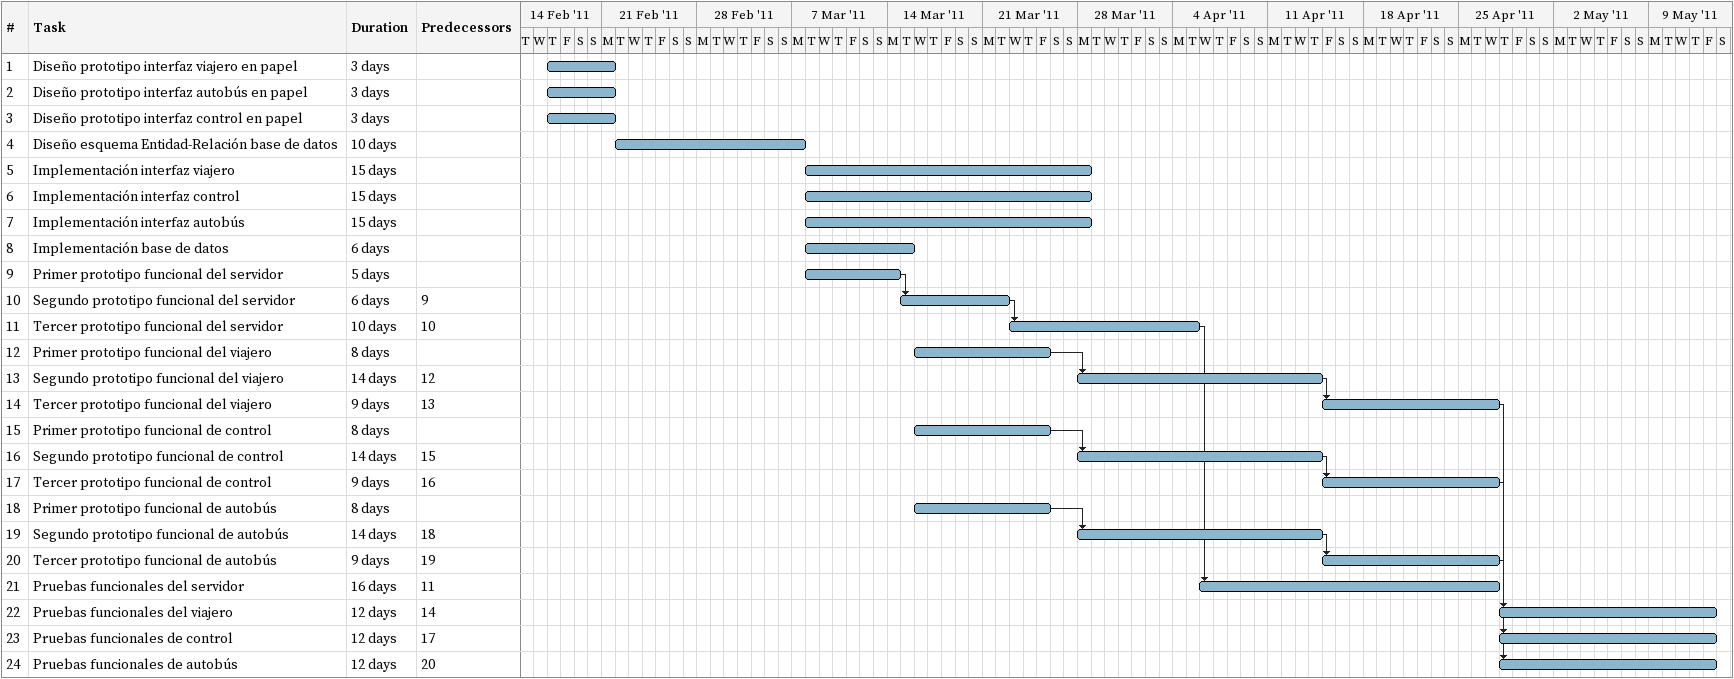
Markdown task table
| ID | Task | Duration | Start | Finish | Predecessors |
|---|---|---|---|---|---|
| 1 | Diseño prototipo interfaz viajero en papel | 3d | 2011-02-17 | 2011-02-21 |  |
| 2 | Diseño prototipo interfaz autobús en papel | 3d | 2011-02-17 | 2011-02-21 |  |
| 3 | Diseño prototipo interfaz control en papel | 3d | 2011-02-17 | 2011-02-21 |  |
| 4 | Diseño esquema Entidad-Relación base de datos | 10d | 2011-02-22 | 2011-03-07 |  |
| 5 | Implementación interfaz viajero | 15d | 2011-03-08 | 2011-03-28 |  |
| 6 | Implementación interfaz control | 15d | 2011-03-08 | 2011-03-28 |  |
| 7 | Implementación interfaz autobús | 15d | 2011-03-08 | 2011-03-28 |  |
| 8 | Implementación base de datos | 6d | 2011-03-08 | 2011-03-15 |  |
| 9 | Primer prototipo funcional del servidor | 5d | 2011-03-08 | 2011-03-14 |  |
| 10 | Segundo prototipo funcional del servidor | 6d | 2011-03-15 | 2011-03-22 | 9 |
| 11 | Tercer prototipo funcional del servidor | 10d | 2011-03-23 | 2011-04-05 | 10 |
| 12 | Primer prototipo funcional del viajero | 8d | 2011-03-16 | 2011-03-25 |  |
| 13 | Segundo prototipo funcional del viajero | 14d | 2011-03-28 | 2011-04-14 | 12 |
| 14 | Tercer prototipo funcional del viajero | 9d | 2011-04-15 | 2011-04-27 | 13 |
| 15 | Primer prototipo funcional de control | 8d | 2011-03-16 | 2011-03-25 |  |
| 16 | Segundo prototipo funcional de control | 14d | 2011-03-28 | 2011-04-14 | 15 |
| 17 | Tercer prototipo funcional de control | 9d | 2011-04-15 | 2011-04-27 | 16 |
| 18 | Primer prototipo funcional de autobús | 8d | 2011-03-16 | 2011-03-25 |  |
| 19 | Segundo prototipo funcional de autobús | 14d | 2011-03-28 | 2011-04-14 | 18 |
| 20 | Tercer prototipo funcional de autobús | 9d | 2011-04-15 | 2011-04-27 | 19 |
| 21 | Pruebas funcionales del servidor | 16d | 2011-04-06 | 2011-04-27 | 11 |
| 22 | Pruebas funcionales del viajero | 12d | 2011-04-28 | 2011-05-13 | 14 |
| 23 | Pruebas funcionales de control | 12d | 2011-04-28 | 2011-05-13 | 17 |
| 24 | Pruebas funcionales de autobús | 12d | 2011-04-28 | 2011-05-13 | 20 |
